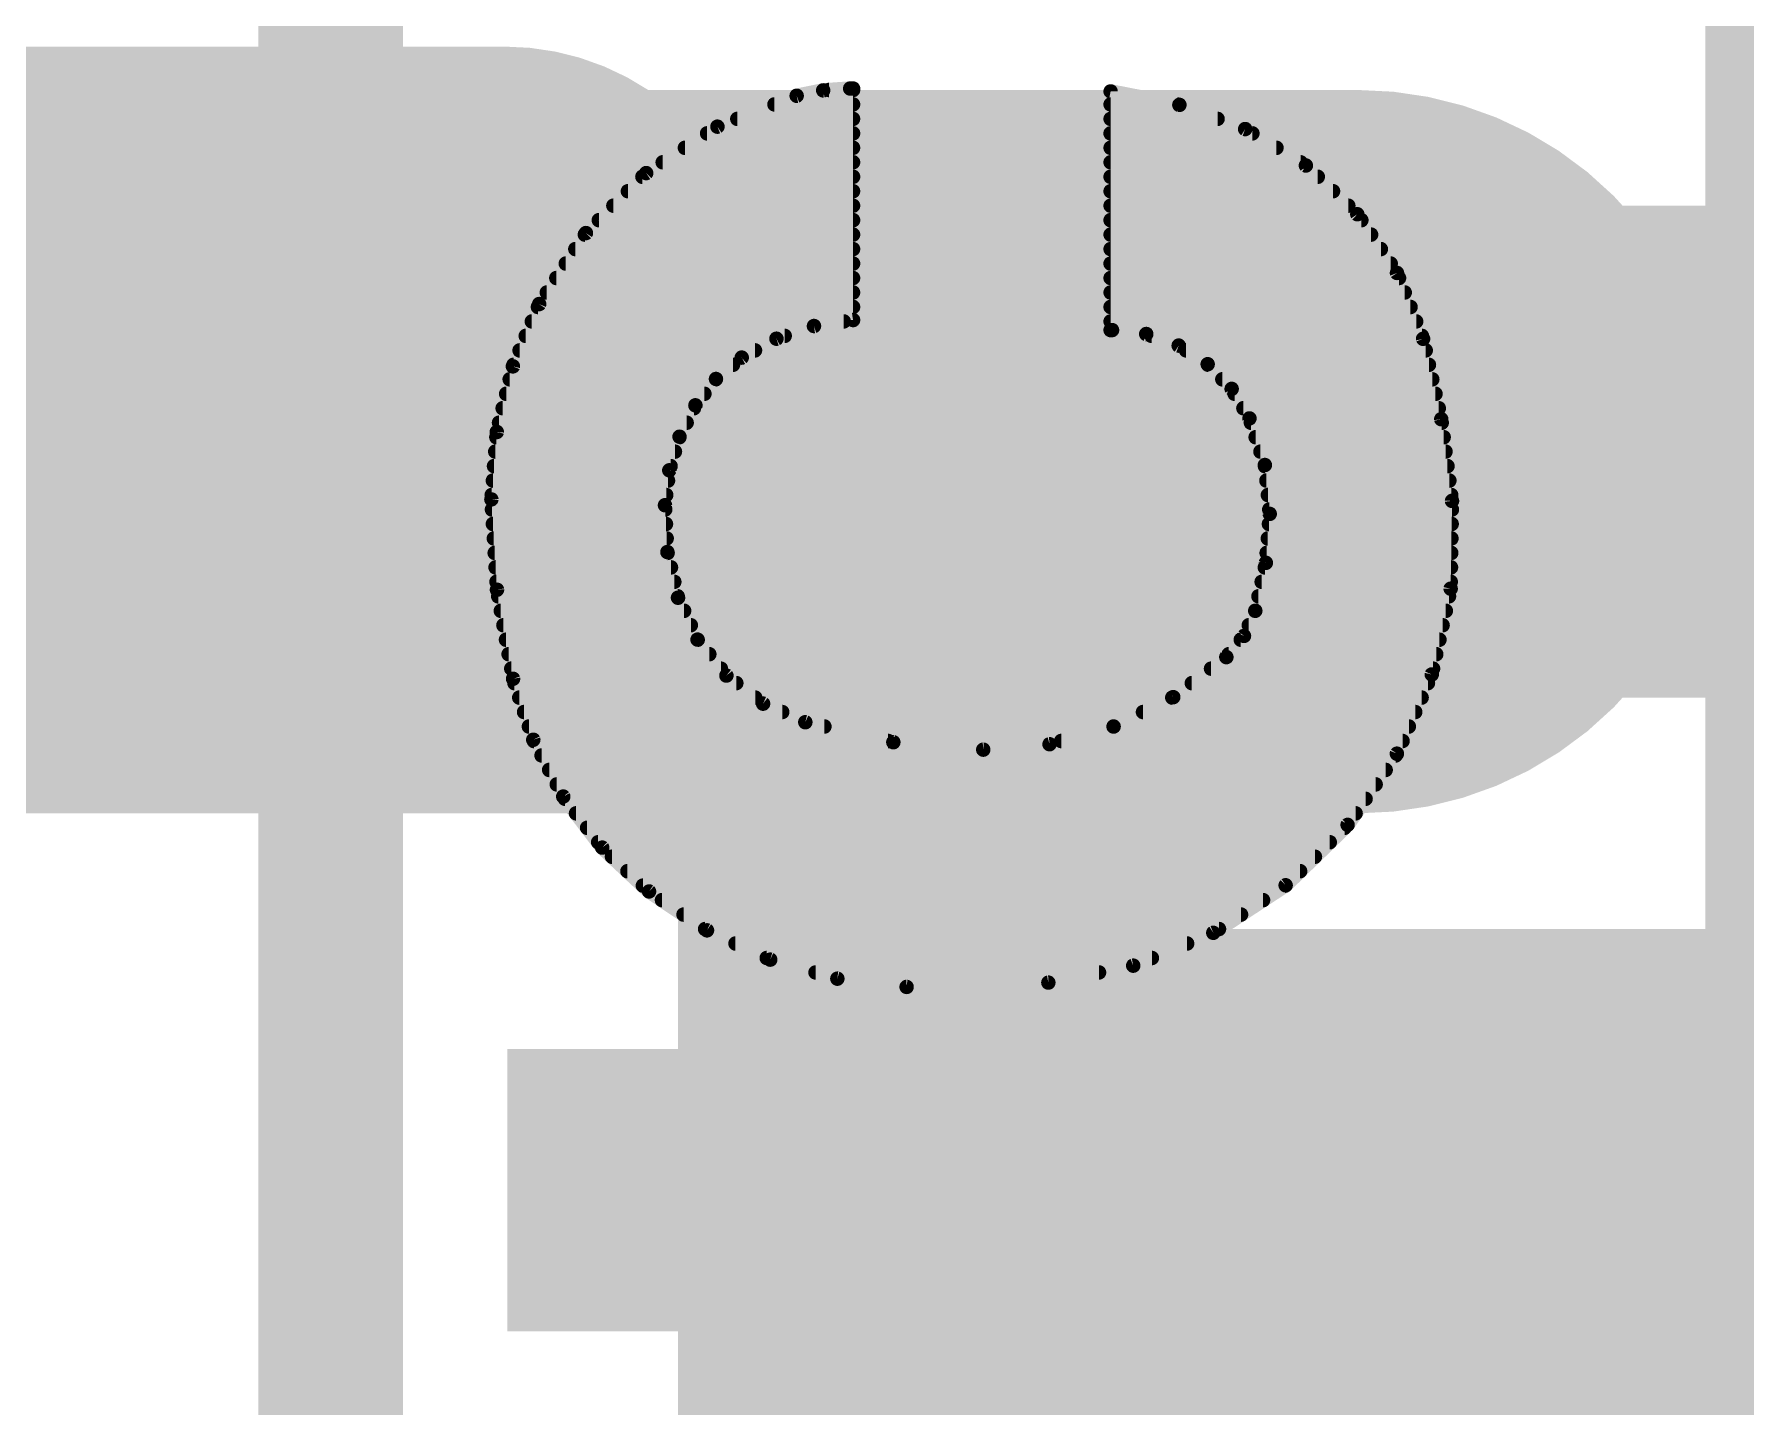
# Model space of a CAD drawing. Extents: x 0 to 108, y -13 to 32.
# Drawn here: x 13.449 to 16.454, y 18.008 to 20.418 of the extents above; entities that cross this region are included whole.
import ezdxf

# ---------------------------------------------------------------- set-up
doc = ezdxf.new("R2010")
doc.units = 0
for name, color, linetype in [('1', 12, 'CONTINUOUS'), ('16', 132, 'CONTINUOUS'), ('21', 41, 'CONTINUOUS'), ('22', 40, 'CONTINUOUS'), ('29', 253, 'CONTINUOUS'), ('31', 253, 'CONTINUOUS'), ('51', 53, 'CONTINUOUS')]:
    doc.layers.add(name, color=color, linetype=linetype)

# ---------------------------------------------------------------- blocks, each defined once
blk = doc.blocks.new('RECT')
blk.add_solid([(-0.5, -0.5), (0.5, -0.5), (-0.5, 0.5), (0.5, 0.5)])

msp = doc.modelspace()

# ---------------------------------------------------------------- linework, layer by layer
at = {"layer": '1'}
for points, const_width in [([(12.573, 19.685), (15.7734, 19.685)], 1.27), ([(17.399, 18.415), (15.7734, 18.415)], 0.254)]:
    msp.add_lwpolyline(points, dxfattribs=dict(at, const_width=const_width))
for points, const_width in [([(15.7734, 19.3675, 1), (15.7734, 20.0025)], 0.635), ([(15.7734, 18.4785, 1), (15.7734, 18.3515)], 0.127)]:
    msp.add_lwpolyline(points, format="xyb", dxfattribs=dict(at, const_width=const_width))
at = {"layer": '16', "const_width": 0.254}
for points in [[(13.97, 14.859), (13.97, 29.21)], [(16.51, 14.732), (16.51, 29.21)]]:
    msp.add_lwpolyline(points, dxfattribs=at)
at = {"layer": '21', "const_width": 0.1524}
for points in [[(14.2748, 20.32), (13.208, 20.32)], [(14.6558, 10.541), (14.6558, 19.939)]]:
    msp.add_lwpolyline(points, dxfattribs=at)
at = {"layer": '21'}
for points, const_width in [([(14.6558, 19.939, 0.4142), (14.2748, 20.32)], 0.1524), ([(14.2748, 20.3581, 1), (14.2748, 20.2819)], 0.0762), ([(14.2748, 20.2819, 1), (14.2748, 20.3581)], 0.0762), ([(14.6939, 19.939, 1), (14.6177, 19.939)], 0.0762), ([(14.6177, 19.939, 1), (14.6939, 19.939)], 0.0762)]:
    msp.add_lwpolyline(points, format="xyb", dxfattribs=dict(at, const_width=const_width))
at = {"layer": '22', "const_width": 0.0254}
for points in [[(14.7879, 20.3098), (14.6488, 20.2556)], [(14.8345, 20.3193), (14.7879, 20.3098)], [(14.8819, 20.3225), (14.8345, 20.3193)], [(14.8447, 20.32), (14.8869, 20.32)], [(14.8869, 20.3225), (14.8819, 20.3225)], [(14.8869, 19.9161), (14.8869, 20.3225)], [(15.3391, 20.3175), (15.3391, 19.8984)], [(15.4598, 20.2939), (15.3391, 20.3175)], [(14.7489, 20.2946), (14.8869, 20.2946)], [(15.3391, 20.2946), (15.456, 20.2946)], [(15.5753, 20.2514), (15.4598, 20.2939)], [(14.6488, 20.2556), (14.5237, 20.1741)], [(14.6307, 20.2438), (14.8869, 20.2438)], [(14.6837, 20.2692), (14.8869, 20.2692)], [(15.3391, 20.2692), (15.5269, 20.2692)], [(15.3391, 20.2438), (15.588, 20.2438)], [(15.682, 20.1874), (15.5753, 20.2514)], [(14.5917, 20.2184), (14.8869, 20.2184)], [(15.3391, 20.2184), (15.6303, 20.2184)], [(14.5527, 20.193), (14.8869, 20.193)], [(15.3391, 20.193), (15.6726, 20.193)], [(15.7723, 20.1018), (15.682, 20.1874)], [(14.5237, 20.1741), (14.4179, 20.0688)], [(14.5171, 20.1676), (14.8869, 20.1676)], [(15.3391, 20.1676), (15.7028, 20.1676)], [(14.4916, 20.1422), (14.8869, 20.1422)], [(15.3391, 20.1422), (15.7296, 20.1422)], [(14.4406, 20.0914), (14.8869, 20.0914)], [(14.4661, 20.1168), (14.8869, 20.1168)], [(15.3391, 20.1168), (15.7564, 20.1168)], [(15.3391, 20.0914), (15.7793, 20.0914)], [(15.8419, 19.9988), (15.7723, 20.1018)], [(14.4179, 20.0688), (14.3358, 19.9441)], [(14.416, 20.066), (14.8869, 20.066)], [(15.3391, 20.066), (15.7965, 20.066)], [(14.3993, 20.0406), (14.8869, 20.0406)], [(15.3391, 20.0406), (15.8136, 20.0406)], [(14.3826, 20.0152), (14.8869, 20.0152)], [(15.3391, 20.0152), (15.8308, 20.0152)], [(14.3659, 19.9898), (14.8869, 19.9898)], [(15.3391, 19.9898), (15.8455, 19.9898)], [(15.8877, 19.8831), (15.8419, 19.9988)], [(14.3358, 19.9441), (14.2897, 19.8348)], [(14.3492, 19.9644), (14.8869, 19.9644)], [(15.3391, 19.9644), (15.8555, 19.9644)], [(14.3229, 19.9136), (14.8706, 19.9136)], [(14.3337, 19.939), (14.8869, 19.939)], [(14.8182, 19.9055), (14.8869, 19.9161)], [(15.3391, 19.939), (15.8656, 19.939)], [(15.3391, 19.9136), (15.8756, 19.9136)], [(14.3122, 19.8882), (14.7669, 19.8882)], [(14.6914, 19.8501), (14.7524, 19.8833)], [(14.7524, 19.8833), (14.8182, 19.9055)], [(15.3391, 19.8984), (15.3416, 19.8984)], [(15.3416, 19.8984), (15.4017, 19.8915)], [(15.4017, 19.8915), (15.4586, 19.8712)], [(15.411, 19.8882), (15.8857, 19.8882)], [(15.9196, 19.742), (15.8877, 19.8831)], [(14.3015, 19.8628), (14.7147, 19.8628)], [(14.6462, 19.8126), (14.6914, 19.8501)], [(15.4586, 19.8712), (15.5095, 19.8385)], [(15.4717, 19.8628), (15.8923, 19.8628)], [(14.2897, 19.8348), (14.2614, 19.7195)], [(14.2908, 19.8374), (14.6761, 19.8374)], [(15.5095, 19.8385), (15.5517, 19.7952)], [(15.5106, 19.8374), (15.898, 19.8374)], [(14.2841, 19.812), (14.6457, 19.812)], [(14.6101, 19.7663), (14.6462, 19.8126)], [(15.5353, 19.812), (15.9038, 19.812)], [(15.5517, 19.7952), (15.5829, 19.7434)], [(14.2717, 19.7612), (14.6075, 19.7612)], [(14.2779, 19.7866), (14.6259, 19.7866)], [(14.5822, 19.7112), (14.6101, 19.7663)], [(15.5568, 19.7866), (15.9095, 19.7866)], [(15.5722, 19.7612), (15.9153, 19.7612)], [(14.2654, 19.7358), (14.5947, 19.7358)], [(15.5829, 19.7434), (15.6099, 19.6616)], [(15.5854, 19.7358), (15.9204, 19.7358)], [(15.9385, 19.5986), (15.9196, 19.742)], [(14.2614, 19.7195), (14.2519, 19.6012)], [(14.2607, 19.7104), (14.582, 19.7104)], [(14.5643, 19.6522), (14.5822, 19.7112)], [(15.5938, 19.7104), (15.9238, 19.7104)], [(14.2587, 19.685), (14.5742, 19.685)], [(15.6022, 19.685), (15.9271, 19.685)], [(14.2566, 19.6596), (14.5665, 19.6596)], [(14.5567, 19.591), (14.5643, 19.6522)], [(15.6099, 19.6616), (15.6185, 19.5758)], [(15.6101, 19.6596), (15.9305, 19.6596)], [(14.2546, 19.6342), (14.562, 19.6342)], [(15.6127, 19.6342), (15.9338, 19.6342)], [(14.2519, 19.6012), (14.2618, 19.4426)], [(14.2525, 19.6088), (14.5589, 19.6088)], [(14.253, 19.5834), (14.5571, 19.5834)], [(14.561, 19.5087), (14.5567, 19.591)], [(15.6152, 19.6088), (15.9372, 19.6088)], [(15.6177, 19.5834), (15.9383, 19.5834)], [(15.9361, 19.4444), (15.9385, 19.5986)], [(14.2546, 19.558), (14.5584, 19.558)], [(15.6185, 19.5758), (15.6117, 19.4898)], [(15.6171, 19.558), (15.9379, 19.558)], [(14.2562, 19.5326), (14.5597, 19.5326)], [(15.6151, 19.5326), (15.9375, 19.5326)], [(14.2578, 19.5072), (14.5613, 19.5072)], [(14.5796, 19.4285), (14.561, 19.5087)], [(15.6117, 19.4898), (15.5931, 19.4056)], [(15.6131, 19.5072), (15.9371, 19.5072)], [(14.2593, 19.4818), (14.5672, 19.4818)], [(15.6099, 19.4818), (15.9367, 19.4818)], [(14.2609, 19.4564), (14.5731, 19.4564)], [(14.2618, 19.4426), (14.29, 19.2862)], [(14.2639, 19.431), (14.579, 19.431)], [(15.5987, 19.431), (15.9332, 19.431)], [(15.6043, 19.4564), (15.9363, 19.4564)], [(15.9029, 19.2938), (15.9361, 19.4444)], [(14.2685, 19.4056), (14.5903, 19.4056)], [(14.6139, 19.3551), (14.5796, 19.4285)], [(15.5931, 19.4056), (15.5733, 19.3615)], [(15.5931, 19.4056), (15.9276, 19.4056)], [(14.273, 19.3802), (14.6021, 19.3802)], [(15.5817, 19.3802), (15.922, 19.3802)], [(14.2776, 19.3548), (14.6141, 19.3548)], [(14.6646, 19.2919), (14.6139, 19.3551)], [(15.5733, 19.3615), (15.5423, 19.3243)], [(15.5677, 19.3548), (15.9164, 19.3548)], [(14.2822, 19.3294), (14.6345, 19.3294)], [(15.5423, 19.3243), (15.4491, 19.254)], [(15.5465, 19.3294), (15.9108, 19.3294)], [(14.2868, 19.304), (14.6549, 19.304)], [(14.29, 19.2862), (14.3254, 19.1792)], [(14.7289, 19.2426), (14.6646, 19.2919)], [(15.5154, 19.304), (15.9052, 19.304)], [(15.8418, 19.1547), (15.9029, 19.2938)], [(14.2925, 19.2786), (14.6819, 19.2786)], [(14.3009, 19.2532), (14.7151, 19.2532)], [(15.4491, 19.254), (15.3444, 19.2024)], [(15.4474, 19.2532), (15.8851, 19.2532)], [(15.4817, 19.2786), (15.8962, 19.2786)], [(14.3093, 19.2278), (14.7626, 19.2278)], [(14.8031, 19.21), (14.7289, 19.2426)], [(15.3959, 19.2278), (15.8739, 19.2278)], [(14.3178, 19.2024), (14.8366, 19.2024)], [(14.9576, 19.1749), (14.8031, 19.21)], [(15.3444, 19.2024), (15.2319, 19.1713)], [(15.3443, 19.2024), (15.8627, 19.2024)], [(14.3254, 19.1792), (14.3781, 19.0795)], [(14.3266, 19.177), (14.9484, 19.177)], [(15.1155, 19.1618), (14.9576, 19.1749)], [(15.2319, 19.1713), (15.1155, 19.1618)], [(15.2524, 19.177), (15.8516, 19.177)], [(14.34, 19.1516), (15.8396, 19.1516)], [(15.7552, 19.0298), (15.8418, 19.1547)], [(14.3534, 19.1262), (15.822, 19.1262)], [(14.3668, 19.1008), (15.8044, 19.1008)], [(14.3781, 19.0795), (14.4465, 18.9899)], [(14.3812, 19.0754), (15.7868, 19.0754)], [(14.4006, 19.05), (15.7692, 19.05)], [(14.42, 19.0246), (15.7499, 19.0246)], [(15.6464, 18.9237), (15.7552, 19.0298)], [(14.4394, 18.9992), (15.7239, 18.9992)], [(14.4465, 18.9899), (14.5288, 18.9128)], [(14.4637, 18.9738), (15.6978, 18.9738)], [(14.4908, 18.9484), (15.6718, 18.9484)], [(14.5179, 18.923), (15.6454, 18.923)], [(15.5194, 18.8403), (15.6464, 18.9237)], [(14.5288, 18.9128), (14.6305, 18.8446)], [(14.5515, 18.8976), (15.6067, 18.8976)], [(14.5893, 18.8722), (15.5681, 18.8722)], [(14.6272, 18.8468), (15.5294, 18.8468)], [(14.6305, 18.8446), (14.7416, 18.7931)], [(15.3788, 18.7826), (15.5194, 18.8403)], [(14.6805, 18.8214), (15.4734, 18.8214)], [(14.7354, 18.796), (15.4115, 18.796)], [(14.7416, 18.7931), (14.8593, 18.7597)], [(14.821, 18.7706), (15.3188, 18.7706)], [(15.2298, 18.7528), (15.3788, 18.7826)], [(14.8593, 18.7597), (14.9809, 18.7452)], [(14.9809, 18.7452), (15.2298, 18.7528)]]:
    msp.add_lwpolyline(points, dxfattribs=at)
at = {"layer": '22', "const_width": 0.0127}
for points in [[(14.7866, 20.316, 1), (14.7892, 20.3036)], [(14.7902, 20.3039, 1), (14.7856, 20.3157)], [(14.834, 20.3256, 1), (14.8349, 20.313)], [(14.8357, 20.3131, 1), (14.8332, 20.3255)], [(14.8447, 20.3264, 1), (14.8447, 20.3136)], [(14.8819, 20.3289, 1), (14.8819, 20.3162)], [(14.8933, 20.3225, 1), (14.8806, 20.3225)], [(14.8823, 20.3162, 1), (14.8815, 20.3288)], [(14.8869, 20.3162, 1), (14.8869, 20.3289)], [(14.8869, 20.3136, 1), (14.8869, 20.3264)], [(15.3403, 20.3237, 1), (15.3379, 20.3113)], [(15.3454, 20.3175, 1), (15.3328, 20.3175)], [(14.7489, 20.301, 1), (14.7489, 20.2883)], [(14.8869, 20.2883, 1), (14.8869, 20.301)], [(15.3391, 20.301, 1), (15.3391, 20.2883)], [(15.462, 20.2998, 1), (15.4576, 20.2879)], [(15.456, 20.2883, 1), (15.456, 20.301)], [(15.4586, 20.2876, 1), (15.4611, 20.3001)], [(14.6307, 20.2502, 1), (14.6307, 20.2374)], [(14.6465, 20.2615, 1), (14.6511, 20.2497)], [(14.6523, 20.2503, 1), (14.6453, 20.2609)], [(14.6837, 20.2756, 1), (14.6837, 20.2629)], [(14.8869, 20.2629, 1), (14.8869, 20.2756)], [(14.8869, 20.2374, 1), (14.8869, 20.2502)], [(15.3391, 20.2756, 1), (15.3391, 20.2629)], [(15.3391, 20.2502, 1), (15.3391, 20.2374)], [(15.5269, 20.2629, 1), (15.5269, 20.2756)], [(15.5786, 20.2568, 1), (15.572, 20.246)], [(15.5731, 20.2454, 1), (15.5775, 20.2574)], [(15.588, 20.2374, 1), (15.588, 20.2502)], [(14.5917, 20.2248, 1), (14.5917, 20.2121)], [(14.8869, 20.2121, 1), (14.8869, 20.2248)], [(15.3391, 20.2248, 1), (15.3391, 20.2121)], [(15.6303, 20.2121, 1), (15.6303, 20.2248)], [(14.5527, 20.1994, 1), (14.5527, 20.1867)], [(14.8869, 20.1867, 1), (14.8869, 20.1994)], [(15.3391, 20.1994, 1), (15.3391, 20.1867)], [(15.6726, 20.1867, 1), (15.6726, 20.1994)], [(15.6863, 20.192, 1), (15.6776, 20.1828)], [(15.6787, 20.1819, 1), (15.6852, 20.1928)], [(14.5171, 20.174, 1), (14.5171, 20.1612)], [(14.5202, 20.1794, 1), (14.5272, 20.1688)], [(14.5282, 20.1696, 1), (14.5192, 20.1786)], [(14.8869, 20.1612, 1), (14.8869, 20.174)], [(15.3391, 20.174, 1), (15.3391, 20.1612)], [(15.7028, 20.1612, 1), (15.7028, 20.174)], [(14.4916, 20.1486, 1), (14.4916, 20.1359)], [(14.8869, 20.1359, 1), (14.8869, 20.1486)], [(15.3391, 20.1486, 1), (15.3391, 20.1359)], [(15.7296, 20.1359, 1), (15.7296, 20.1486)], [(14.4406, 20.0978, 1), (14.4406, 20.085)], [(14.4661, 20.1232, 1), (14.4661, 20.1105)], [(14.8869, 20.1105, 1), (14.8869, 20.1232)], [(14.8869, 20.085, 1), (14.8869, 20.0978)], [(15.3391, 20.1232, 1), (15.3391, 20.1105)], [(15.3391, 20.0978, 1), (15.3391, 20.085)], [(15.7564, 20.1105, 1), (15.7564, 20.1232)], [(15.7775, 20.1054, 1), (15.767, 20.0983)], [(15.7679, 20.0972, 1), (15.7766, 20.1064)], [(15.7793, 20.085, 1), (15.7793, 20.0978)], [(14.416, 20.0724, 1), (14.416, 20.0597)], [(14.4134, 20.0733, 1), (14.4224, 20.0643)], [(14.4232, 20.0653, 1), (14.4126, 20.0723)], [(14.8869, 20.0597, 1), (14.8869, 20.0724)], [(15.3391, 20.0724, 1), (15.3391, 20.0597)], [(15.7965, 20.0597, 1), (15.7965, 20.0724)], [(14.3993, 20.047, 1), (14.3993, 20.0343)], [(14.8869, 20.0343, 1), (14.8869, 20.047)], [(15.3391, 20.047, 1), (15.3391, 20.0343)], [(15.8136, 20.0343, 1), (15.8136, 20.047)], [(14.3826, 20.0216, 1), (14.3826, 20.0088)], [(14.8869, 20.0088, 1), (14.8869, 20.0216)], [(15.3391, 20.0216, 1), (15.3391, 20.0088)], [(15.8308, 20.0088, 1), (15.8308, 20.0216)], [(14.3659, 19.9962, 1), (14.3659, 19.9835)], [(14.8869, 19.9835, 1), (14.8869, 19.9962)], [(15.3391, 19.9962, 1), (15.3391, 19.9835)], [(15.8478, 20.0011, 1), (15.836, 19.9964)], [(15.8367, 19.9952, 1), (15.8472, 20.0023)], [(15.8455, 19.9835, 1), (15.8455, 19.9962)], [(14.3305, 19.9476, 1), (14.3411, 19.9406)], [(14.3417, 19.9416, 1), (14.3299, 19.9466)], [(14.3492, 19.9708, 1), (14.3492, 19.9581)], [(14.8869, 19.9581, 1), (14.8869, 19.9708)], [(15.3391, 19.9708, 1), (15.3391, 19.9581)], [(15.8555, 19.9581, 1), (15.8555, 19.9708)], [(14.3229, 19.92, 1), (14.3229, 19.9073)], [(14.3337, 19.9454, 1), (14.3337, 19.9326)], [(14.8706, 19.9073, 1), (14.8706, 19.92)], [(14.8879, 19.9098, 1), (14.8859, 19.9224)], [(14.8869, 19.9326, 1), (14.8869, 19.9454)], [(15.3391, 19.9454, 1), (15.3391, 19.9326)], [(15.3391, 19.92, 1), (15.3391, 19.9073)], [(15.8656, 19.9326, 1), (15.8656, 19.9454)], [(15.8756, 19.9073, 1), (15.8756, 19.92)], [(14.3122, 19.8946, 1), (14.3122, 19.8819)], [(14.7504, 19.8893, 1), (14.7544, 19.8773)], [(14.7554, 19.8777, 1), (14.7494, 19.8889)], [(14.7669, 19.8819, 1), (14.7669, 19.8946)], [(14.8173, 19.9118, 1), (14.8192, 19.8993)], [(14.8203, 19.8995, 1), (14.8162, 19.9116)], [(14.8806, 19.9161, 1), (14.8933, 19.9161)], [(15.3391, 19.9048, 1), (15.3391, 19.8921)], [(15.3328, 19.8984, 1), (15.3454, 19.8984)], [(15.3423, 19.9047, 1), (15.3409, 19.8921)], [(15.3416, 19.8921, 1), (15.3416, 19.9048)], [(15.4038, 19.8975, 1), (15.3995, 19.8855)], [(15.401, 19.8852, 1), (15.4024, 19.8978)], [(15.411, 19.8946, 1), (15.411, 19.8819)], [(15.8939, 19.8845, 1), (15.8815, 19.8817)], [(15.8857, 19.8819, 1), (15.8857, 19.8946)], [(14.3015, 19.8692, 1), (14.3015, 19.8564)], [(14.6955, 19.8452, 1), (14.6873, 19.855)], [(14.7147, 19.8564, 1), (14.7147, 19.8692)], [(15.4621, 19.8766, 1), (15.4552, 19.8659)], [(15.4565, 19.8652, 1), (15.4608, 19.8772)], [(15.4717, 19.8692, 1), (15.4717, 19.8564)], [(15.8818, 19.8808, 1), (15.8936, 19.8854)], [(15.8923, 19.8564, 1), (15.8923, 19.8692)], [(14.2838, 19.8372, 1), (14.2955, 19.8323)], [(14.2958, 19.8333, 1), (14.2835, 19.8363)], [(14.2908, 19.8438, 1), (14.2908, 19.8311)], [(14.6761, 19.8311, 1), (14.6761, 19.8438)], [(14.6884, 19.8557, 1), (14.6944, 19.8445)], [(15.5141, 19.843, 1), (15.505, 19.8341)], [(15.5106, 19.8438, 1), (15.5106, 19.8311)], [(15.5061, 19.8332, 1), (15.5129, 19.8439)], [(15.898, 19.8311, 1), (15.898, 19.8438)], [(14.2841, 19.8184, 1), (14.2841, 19.8056)], [(14.6422, 19.8175, 1), (14.6503, 19.8077)], [(14.6512, 19.8087, 1), (14.6412, 19.8165)], [(14.6457, 19.8056, 1), (14.6457, 19.8184)], [(15.5353, 19.8184, 1), (15.5353, 19.8056)], [(15.5571, 19.7985, 1), (15.5462, 19.7919)], [(15.5471, 19.7908, 1), (15.5562, 19.7996)], [(15.9038, 19.8056, 1), (15.9038, 19.8184)], [(14.2717, 19.7676, 1), (14.2717, 19.7549)], [(14.2779, 19.793, 1), (14.2779, 19.7802)], [(14.6051, 19.7702, 1), (14.6151, 19.7624)], [(14.6158, 19.7634, 1), (14.6044, 19.7692)], [(14.6075, 19.7549, 1), (14.6075, 19.7676)], [(14.6259, 19.7802, 1), (14.6259, 19.793)], [(15.5568, 19.793, 1), (15.5568, 19.7802)], [(15.5722, 19.7676, 1), (15.5722, 19.7549)], [(15.9095, 19.7802, 1), (15.9095, 19.793)], [(15.9153, 19.7549, 1), (15.9153, 19.7676)], [(14.2654, 19.7422, 1), (14.2654, 19.7294)], [(14.5947, 19.7294, 1), (14.5947, 19.7422)], [(15.5889, 19.7454, 1), (15.5769, 19.7414)], [(15.5775, 19.7401, 1), (15.5883, 19.7467)], [(15.5854, 19.7422, 1), (15.5854, 19.7294)], [(15.9259, 19.7428, 1), (15.9133, 19.7412)], [(15.9134, 19.7406, 1), (15.9258, 19.7434)], [(15.9204, 19.7294, 1), (15.9204, 19.7422)], [(14.2607, 19.7168, 1), (14.2607, 19.704)], [(14.2678, 19.719, 1), (14.2551, 19.72)], [(14.2553, 19.721, 1), (14.2676, 19.718)], [(14.5766, 19.7141, 1), (14.5879, 19.7084)], [(14.5883, 19.7094, 1), (14.5762, 19.7131)], [(14.582, 19.704, 1), (14.582, 19.7168)], [(15.5938, 19.7168, 1), (15.5938, 19.704)], [(15.9238, 19.704, 1), (15.9238, 19.7168)], [(14.2587, 19.6914, 1), (14.2587, 19.6787)], [(14.5742, 19.6787, 1), (14.5742, 19.6914)], [(15.6022, 19.6914, 1), (15.6022, 19.6787)], [(15.9271, 19.6787, 1), (15.9271, 19.6914)], [(14.2566, 19.666, 1), (14.2566, 19.6532)], [(14.5582, 19.6541, 1), (14.5703, 19.6504)], [(14.5706, 19.6515, 1), (14.558, 19.653)], [(14.5665, 19.6532, 1), (14.5665, 19.666)], [(15.6162, 19.6622, 1), (15.6036, 19.6609)], [(15.6101, 19.666, 1), (15.6101, 19.6532)], [(15.6039, 19.6596, 1), (15.616, 19.6636)], [(15.9305, 19.6532, 1), (15.9305, 19.666)], [(14.2546, 19.6406, 1), (14.2546, 19.6278)], [(14.562, 19.6278, 1), (14.562, 19.6406)], [(15.6127, 19.6406, 1), (15.6127, 19.6278)], [(15.9338, 19.6278, 1), (15.9338, 19.6406)], [(14.2582, 19.6016, 1), (14.2456, 19.6008)], [(14.2456, 19.6017, 1), (14.2582, 19.6007)], [(14.2525, 19.6152, 1), (14.2525, 19.6025)], [(14.253, 19.5898, 1), (14.253, 19.577)], [(14.563, 19.5913, 1), (14.5504, 19.5907)], [(14.5504, 19.5918, 1), (14.563, 19.5902)], [(14.5571, 19.577, 1), (14.5571, 19.5898)], [(14.5589, 19.6025, 1), (14.5589, 19.6152)], [(15.6152, 19.6152, 1), (15.6152, 19.6025)], [(15.6177, 19.5898, 1), (15.6177, 19.577)], [(15.9448, 19.5985, 1), (15.9322, 19.5987)], [(15.9322, 19.5978, 1), (15.9448, 19.5994)], [(15.9372, 19.6025, 1), (15.9372, 19.6152)], [(15.9383, 19.577, 1), (15.9383, 19.5898)], [(14.2546, 19.5644, 1), (14.2546, 19.5516)], [(14.5584, 19.5516, 1), (14.5584, 19.5644)], [(15.6171, 19.5644, 1), (15.6171, 19.5516)], [(15.6248, 19.5753, 1), (15.6122, 19.5763)], [(15.6122, 19.5752, 1), (15.6248, 19.5764)], [(15.9379, 19.5516, 1), (15.9379, 19.5644)], [(14.2562, 19.539, 1), (14.2562, 19.5263)], [(14.5597, 19.5263, 1), (14.5597, 19.539)], [(15.6151, 19.539, 1), (15.6151, 19.5263)], [(15.9375, 19.5263, 1), (15.9375, 19.539)], [(14.2578, 19.5136, 1), (14.2578, 19.5008)], [(14.5671, 19.5102, 1), (14.5548, 19.5073)], [(14.5546, 19.5084, 1), (14.5673, 19.5091)], [(14.5613, 19.5008, 1), (14.5613, 19.5136)], [(15.6179, 19.4885, 1), (15.6055, 19.4912)], [(15.6131, 19.5136, 1), (15.6131, 19.5008)], [(15.9371, 19.5008, 1), (15.9371, 19.5136)], [(14.2593, 19.4882, 1), (14.2593, 19.4754)], [(14.5672, 19.4754, 1), (14.5672, 19.4882)], [(15.6099, 19.4882, 1), (15.6099, 19.4754)], [(15.6053, 19.4903, 1), (15.618, 19.4893)], [(15.9367, 19.4754, 1), (15.9367, 19.4882)], [(14.2609, 19.4628, 1), (14.2609, 19.4501)], [(14.2554, 19.4422, 1), (14.2681, 19.443)], [(14.268, 19.4437, 1), (14.2555, 19.4415)], [(14.2639, 19.4374, 1), (14.2639, 19.4246)], [(14.5731, 19.4501, 1), (14.5731, 19.4628)], [(14.579, 19.4246, 1), (14.579, 19.4374)], [(15.5987, 19.4374, 1), (15.5987, 19.4246)], [(15.6043, 19.4628, 1), (15.6043, 19.4501)], [(15.9298, 19.4445, 1), (15.9425, 19.4443)], [(15.9423, 19.443, 1), (15.9299, 19.4458)], [(15.9332, 19.4246, 1), (15.9332, 19.4374)], [(15.9363, 19.4501, 1), (15.9363, 19.4628)], [(14.2685, 19.412, 1), (14.2685, 19.3992)], [(14.5854, 19.4312, 1), (14.5738, 19.4258)], [(14.5734, 19.4271, 1), (14.5858, 19.4299)], [(14.5903, 19.3992, 1), (14.5903, 19.412)], [(15.5931, 19.412, 1), (15.5931, 19.3992)], [(15.5869, 19.407, 1), (15.5993, 19.4042)], [(15.5989, 19.403, 1), (15.5873, 19.4082)], [(15.9276, 19.3992, 1), (15.9276, 19.412)], [(14.273, 19.3866, 1), (14.273, 19.3739)], [(14.6021, 19.3739, 1), (14.6021, 19.3866)], [(15.5817, 19.3866, 1), (15.5817, 19.3739)], [(15.922, 19.3739, 1), (15.922, 19.3866)], [(14.2776, 19.3612, 1), (14.2776, 19.3484)], [(14.6188, 19.359, 1), (14.6089, 19.3511)], [(14.6081, 19.3524, 1), (14.6196, 19.3577)], [(14.6141, 19.3484, 1), (14.6141, 19.3612)], [(15.5677, 19.3612, 1), (15.5677, 19.3484)], [(15.5675, 19.3641, 1), (15.5791, 19.3589)], [(15.5781, 19.3574, 1), (15.5684, 19.3655)], [(15.9164, 19.3484, 1), (15.9164, 19.3612)], [(14.2822, 19.3358, 1), (14.2822, 19.323)], [(14.6345, 19.323, 1), (14.6345, 19.3358)], [(15.5374, 19.3284, 1), (15.5472, 19.3202)], [(15.5461, 19.3192, 1), (15.5385, 19.3294)], [(15.5465, 19.3358, 1), (15.5465, 19.323)], [(15.9108, 19.323, 1), (15.9108, 19.3358)], [(14.2868, 19.3104, 1), (14.2868, 19.2977)], [(14.296, 19.2882, 1), (14.284, 19.2842)], [(14.2838, 19.2851, 1), (14.2962, 19.2873)], [(14.6549, 19.2977, 1), (14.6549, 19.3104)], [(14.6685, 19.2969, 1), (14.6607, 19.2868)], [(14.6596, 19.2879, 1), (14.6695, 19.2959)], [(15.5154, 19.3104, 1), (15.5154, 19.2977)], [(15.8967, 19.2952, 1), (15.9091, 19.2924)], [(15.9087, 19.2912, 1), (15.8971, 19.2964)], [(15.9052, 19.2977, 1), (15.9052, 19.3104)], [(14.2925, 19.285, 1), (14.2925, 19.2722)], [(14.3009, 19.2596, 1), (14.3009, 19.2468)], [(14.6819, 19.2722, 1), (14.6819, 19.285)], [(14.7151, 19.2468, 1), (14.7151, 19.2596)], [(15.4474, 19.2596, 1), (15.4474, 19.2468)], [(15.4453, 19.2591, 1), (15.4529, 19.2489)], [(15.4519, 19.2483, 1), (15.4463, 19.2597)], [(15.4817, 19.285, 1), (15.4817, 19.2722)], [(15.8851, 19.2468, 1), (15.8851, 19.2596)], [(15.8962, 19.2722, 1), (15.8962, 19.285)], [(14.3093, 19.2342, 1), (14.3093, 19.2215)], [(14.7315, 19.2484, 1), (14.7264, 19.2368)], [(14.725, 19.2375, 1), (14.7328, 19.2476)], [(14.7626, 19.2215, 1), (14.7626, 19.2342)], [(15.3959, 19.2342, 1), (15.3959, 19.2215)], [(15.8739, 19.2215, 1), (15.8739, 19.2342)], [(14.3178, 19.2088, 1), (14.3178, 19.196)], [(14.8045, 19.2162, 1), (14.8017, 19.2038)], [(14.8005, 19.2042, 1), (14.8057, 19.2158)], [(14.8366, 19.196, 1), (14.8366, 19.2088)], [(15.3443, 19.2088, 1), (15.3443, 19.196)], [(15.3416, 19.2081, 1), (15.3472, 19.1967)], [(15.3461, 19.1963, 1), (15.3427, 19.2085)], [(15.8627, 19.196, 1), (15.8627, 19.2088)], [(14.3311, 19.1821, 1), (14.3198, 19.1762)], [(14.3194, 19.1772, 1), (14.3315, 19.1812)], [(14.3266, 19.1834, 1), (14.3266, 19.1706)], [(14.9484, 19.1706, 1), (14.9484, 19.1834)], [(14.9581, 19.1812, 1), (14.9571, 19.1686)], [(14.9562, 19.1687, 1), (14.959, 19.1811)], [(15.115, 19.1681, 1), (15.116, 19.1555)], [(15.115, 19.1555, 1), (15.116, 19.1681)], [(15.2302, 19.1774, 1), (15.2335, 19.1652)], [(15.2324, 19.165, 1), (15.2313, 19.1776)], [(15.2524, 19.1834, 1), (15.2524, 19.1706)], [(15.8516, 19.1706, 1), (15.8516, 19.1834)], [(14.34, 19.158, 1), (14.34, 19.1453)], [(15.8359, 19.1572, 1), (15.8476, 19.1521)], [(15.847, 19.1511, 1), (15.8365, 19.1583)], [(15.8396, 19.1453, 1), (15.8396, 19.158)], [(14.3534, 19.1326, 1), (14.3534, 19.1198)], [(14.3668, 19.1072, 1), (14.3668, 19.0944)], [(15.8044, 19.0944, 1), (15.8044, 19.1072)], [(15.822, 19.1198, 1), (15.822, 19.1326)], [(14.3831, 19.0833, 1), (14.373, 19.0756)], [(14.3725, 19.0765, 1), (14.3837, 19.0824)], [(14.3812, 19.0818, 1), (14.3812, 19.0691)], [(15.7868, 19.0691, 1), (15.7868, 19.0818)], [(14.4006, 19.0564, 1), (14.4006, 19.0436)], [(15.7692, 19.0436, 1), (15.7692, 19.0564)], [(14.42, 19.031, 1), (14.42, 19.0182)], [(15.75, 19.0334, 1), (15.7604, 19.0262)], [(15.7499, 19.0182, 1), (15.7499, 19.031)], [(15.7596, 19.0252, 1), (15.7508, 19.0343)], [(14.4394, 19.0056, 1), (14.4394, 18.9929)], [(14.4508, 18.9945, 1), (14.4422, 18.9852)], [(14.4415, 18.986, 1), (14.4516, 18.9937)], [(15.7239, 18.9929, 1), (15.7239, 19.0056)], [(14.4637, 18.9802, 1), (14.4637, 18.9674)], [(15.6978, 18.9674, 1), (15.6978, 18.9802)], [(14.4908, 18.9548, 1), (14.4908, 18.942)], [(14.5179, 18.9294, 1), (14.5179, 18.9167)], [(15.642, 18.9282, 1), (15.6509, 18.9191)], [(15.6499, 18.9184, 1), (15.6429, 18.929)], [(15.6454, 18.9167, 1), (15.6454, 18.9294)], [(15.6718, 18.942, 1), (15.6718, 18.9548)], [(14.5323, 18.9181, 1), (14.5253, 18.9075)], [(14.5245, 18.9082, 1), (14.5331, 18.9174)], [(14.5515, 18.904, 1), (14.5515, 18.8912)], [(15.6067, 18.8912, 1), (15.6067, 18.904)], [(14.5893, 18.8786, 1), (14.5893, 18.8658)], [(15.5681, 18.8658, 1), (15.5681, 18.8786)], [(14.6272, 18.8532, 1), (14.6272, 18.8405)], [(14.6331, 18.8503, 1), (14.6278, 18.8388)], [(14.6269, 18.8393, 1), (14.634, 18.8499)], [(15.5159, 18.8456, 1), (15.5229, 18.8349)], [(15.5218, 18.8344, 1), (15.517, 18.8461)], [(15.5294, 18.8405, 1), (15.5294, 18.8532)], [(14.6805, 18.8278, 1), (14.6805, 18.815)], [(15.4734, 18.815, 1), (15.4734, 18.8278)], [(14.7354, 18.8024, 1), (14.7354, 18.7896)], [(14.7433, 18.7992, 1), (14.7398, 18.787)], [(14.7389, 18.7874, 1), (14.7442, 18.7989)], [(14.821, 18.777, 1), (14.821, 18.7643)], [(15.3188, 18.7643, 1), (15.3188, 18.777)], [(15.3764, 18.7885, 1), (15.3812, 18.7767)], [(15.3801, 18.7764, 1), (15.3776, 18.7888)], [(15.4115, 18.7896, 1), (15.4115, 18.8024)], [(14.8601, 18.766, 1), (14.8586, 18.7534)], [(14.8576, 18.7536, 1), (14.8611, 18.7658)], [(14.9807, 18.7515, 1), (14.9811, 18.7389)], [(14.9801, 18.7389, 1), (14.9817, 18.7515)], [(15.2286, 18.759, 1), (15.231, 18.7466)], [(15.23, 18.7465, 1), (15.2296, 18.7591)]]:
    msp.add_lwpolyline(points, format="xyb", dxfattribs=at)

# ---------------------------------------------------------------- block references
at = {"layer": '1', "xscale": 0.6604, "yscale": 2.032, "rotation": 270}
for p in [(15.7734, 19.685), (15.7734, 18.415)]:
    msp.add_blockref('RECT', p, dxfattribs=at)
at = {"layer": '22', "xscale": 0.4953, "yscale": 0.4851, "rotation": 90}
msp.add_blockref('RECT', (14.5225, 18.3884), dxfattribs=at)
at = {"layer": '29', "xscale": 0.8636, "yscale": 2.2352, "rotation": 270}
for p in [(15.7734, 19.685), (15.7734, 18.415)]:
    msp.add_blockref('RECT', p, dxfattribs=at)
at = {"layer": '31', "xscale": 0.6604, "yscale": 2.032, "rotation": 270}
for p in [(15.7734, 19.685), (15.7734, 18.415)]:
    msp.add_blockref('RECT', p, dxfattribs=at)
at = {"layer": '51', "xscale": 0.508, "yscale": 1.143, "rotation": 270}
for p in [(15.2273, 19.685), (15.2273, 18.415)]:
    msp.add_blockref('RECT', p, dxfattribs=at)

doc.saveas('drawing.dxf')
